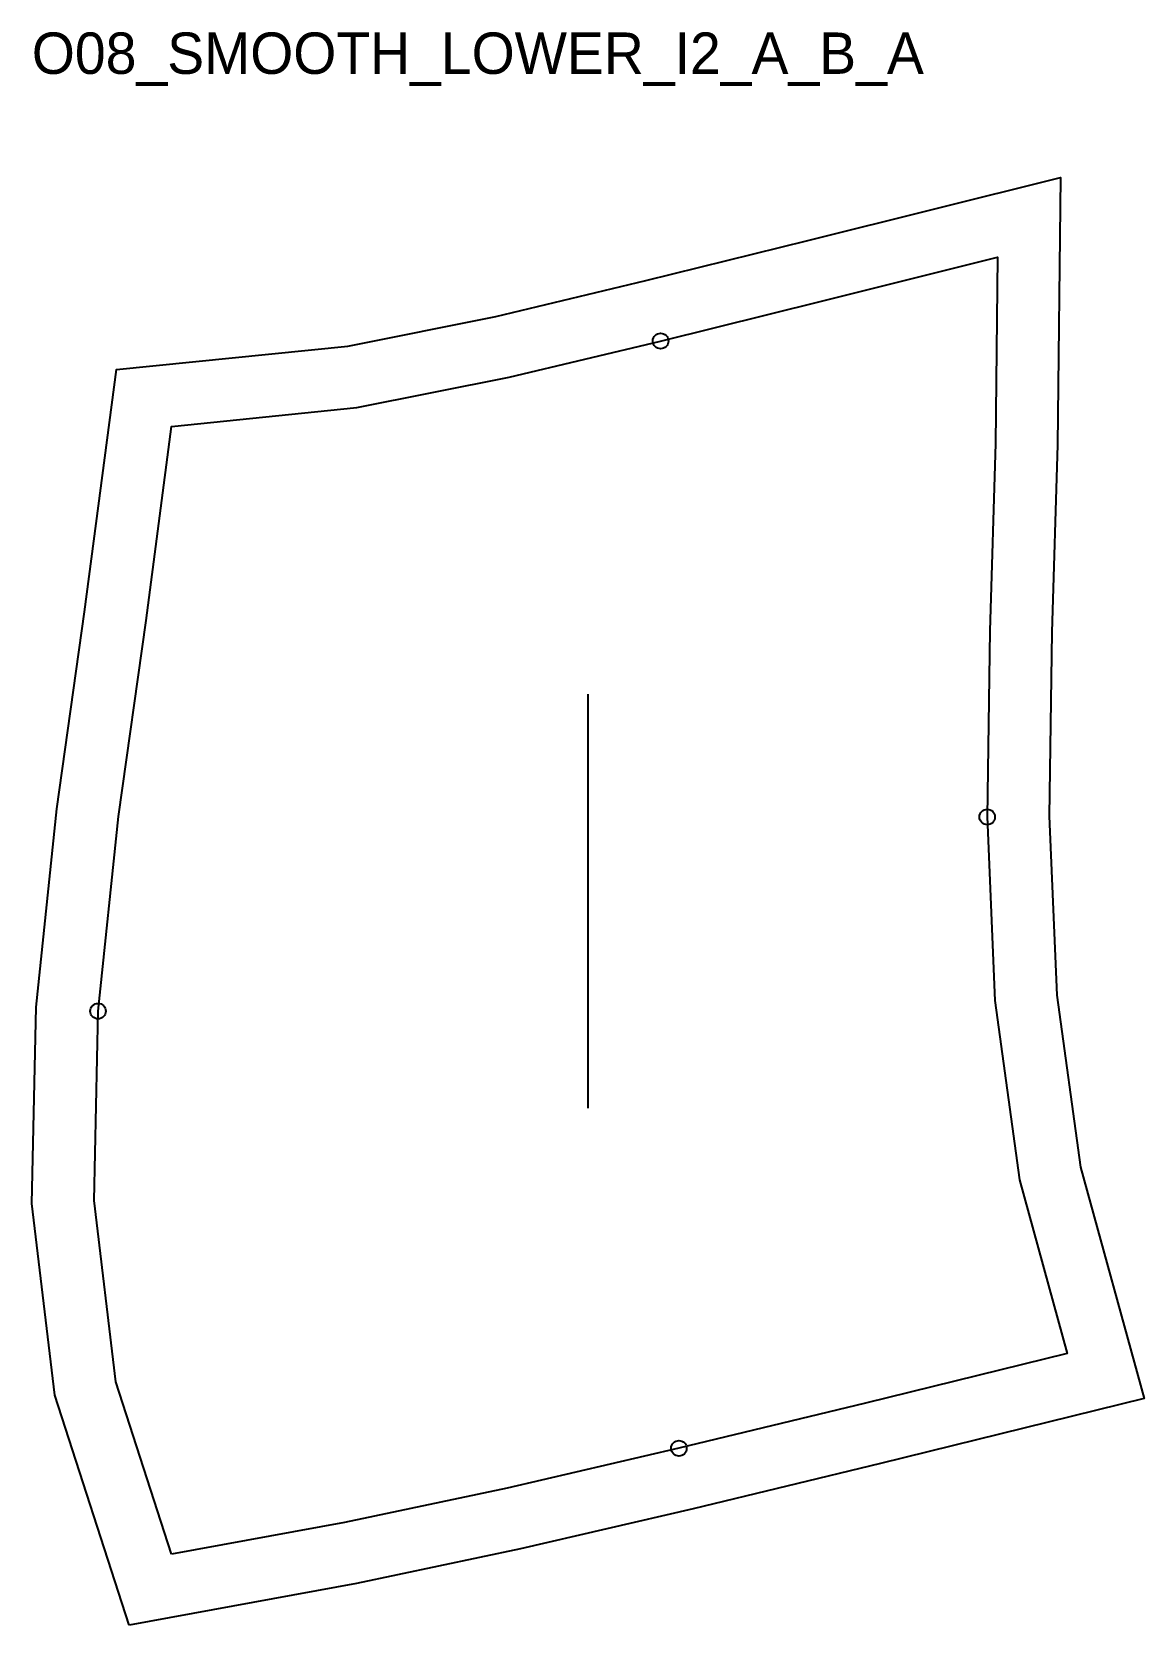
# Model space of a CAD drawing. Header units: millimetres. Extents: x -27 to 188, y -14 to 294.
import ezdxf

# ---------------------------------------------------------------- set-up
doc = ezdxf.new("R2010")
doc.units = ezdxf.units.MM
for name, color, linetype in [('CUT', 1, 'Continuous'), ('GRAIN', 3, 'Continuous'), ('ID', 7, 'Continuous'), ('NOTCH', 2, 'Continuous'), ('SEAM', 5, 'Continuous')]:
    doc.layers.add(name, color=color, linetype=linetype)

msp = doc.modelspace()

# ---------------------------------------------------------------- linework, layer by layer
at = {"layer": 'CUT'}
msp.add_lwpolyline([(-8.17, -13.7), (-22.58, 30.7), (-27.01, 67.74), (-26.2, 105.68), (-22.15, 143.98), (-16.82, 182.02), (-10.66, 228.85), (34.05, 233.39), (62.7, 239.08), (91.68, 246.03), (122.97, 253.79), (171.85, 265.97), (171.26, 214.33), (170.15, 178.15), (169.67, 142.59), (171.1, 108.03), (175.67, 74.78), (188, 30.1), (137.01, 17.55), (100.84, 8.78), (67.45, 1.05), (35.75, -5.65), (-8.17, -13.7)], close=True, dxfattribs=at)
at = {"layer": 'GRAIN'}
msp.add_line((80.5, 86.14), (80.5, 166.14), dxfattribs=at)
at = {"layer": 'NOTCH'}
for centre in [(94.53, 234.37), (157.67, 142.42), (-14.21, 104.92), (98.07, 20.46)]:
    msp.add_circle(centre, 1.5, dxfattribs=at)
at = {"layer": 'SEAM'}
msp.add_lwpolyline([(0, 0), (-10.8, 33.29), (-14.99, 68.32), (-14.21, 104.92), (-10.24, 142.52), (-4.93, 180.4), (0, 217.87), (35.83, 221.51), (65.27, 227.36), (94.53, 234.37), (125.87, 242.15), (159.67, 250.57), (159.26, 214.58), (158.15, 178.41), (157.67, 142.42), (159.13, 106.97), (163.89, 72.35), (173.15, 38.8), (134.16, 29.2), (98.07, 20.46), (64.85, 12.76), (33.43, 6.12)], close=True, dxfattribs=at)

# ---------------------------------------------------------------- texts
at = {"layer": 'ID'}
msp.add_text('O08_SMOOTH_LOWER_I2_A_B_A', height=8, dxfattribs=at).set_placement((-27.01, 285.97))

doc.saveas('drawing.dxf')
